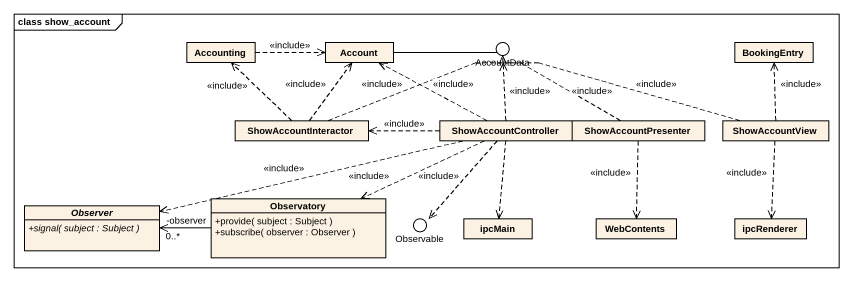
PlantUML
@startuml
mainframe class show_account
allowmixing
hide circle
hide empty members
skinparam classAttributeIconSize 0
class Accounting
class Account
() AccountData
class BookingEntry
class ShowAccountInteractor
class ShowAccountController
class ShowAccountPresenter
class ShowAccountView
class Observatory {
  +provide( subject : Subject )
  +subscribe( observer : Observer )
}
abstract class Observer {
  {abstract} +signal( subject : Subject )
}
() Observable
class ipcMain
class WebContents
class ipcRenderer
Accounting .right.> Account : <<include>>
Account -right- AccountData
ShowAccountInteractor .up.> Accounting : <<include>>
ShowAccountInteractor .up.> Account : <<include>>
ShowAccountInteractor .right.> AccountData : <<include>>
ShowAccountController .left.> Account : <<include>>
ShowAccountController .up.> AccountData : <<include>>
ShowAccountController .left.> ShowAccountInteractor : <<include>>
ShowAccountController .left.> Observatory : <<include>>
ShowAccountController .left.> Observer : <<include>>
ShowAccountController ..> Observable : <<include>>
ShowAccountController ..> ipcMain
ShowAccountPresenter .up.> AccountData : <<include>>
ShowAccountPresenter ..> WebContents : <<include>>
ShowAccountView .left.> AccountData : <<include>>
ShowAccountView .up.> BookingEntry : <<include>>
ShowAccountView ..> ipcRenderer : <<include>>
Observatory -left-> "-observer\n0..*" Observer
@enduml
